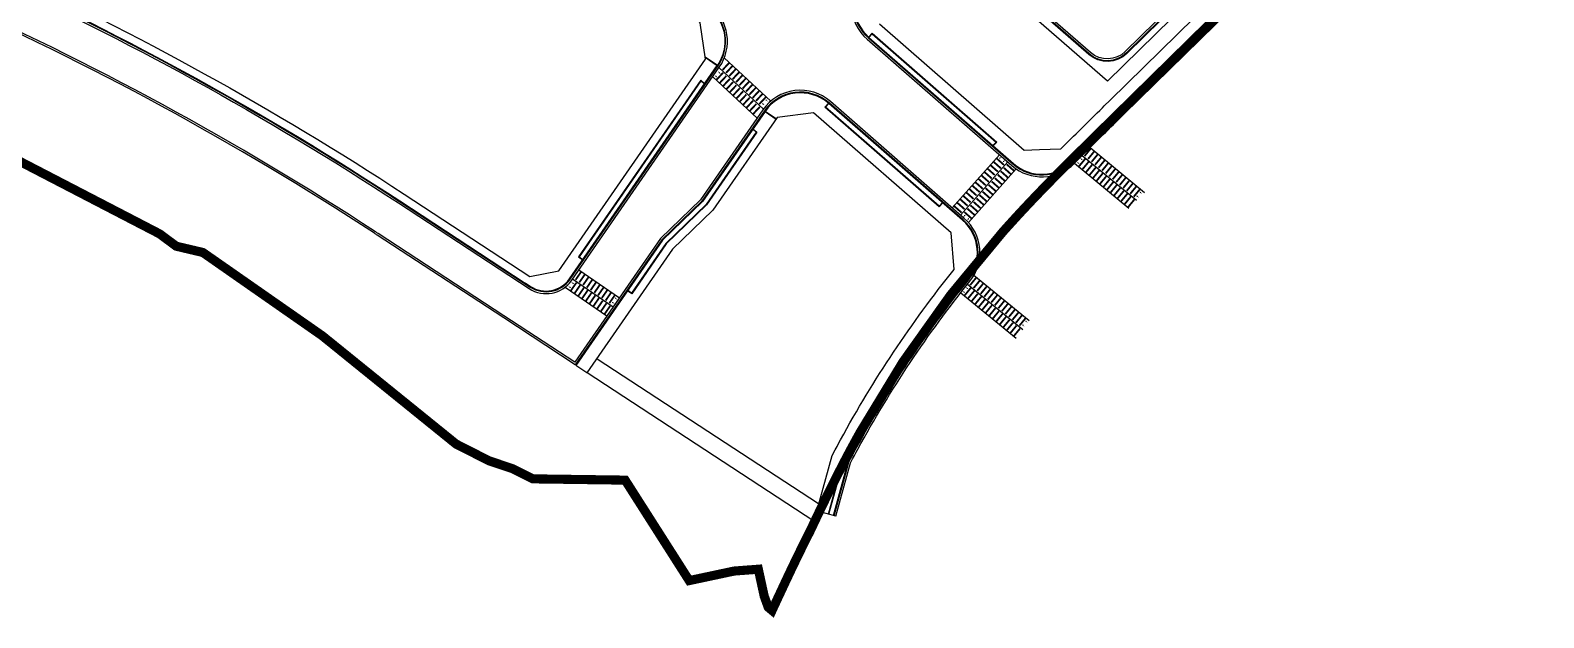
# Model space of a CAD drawing. Header units: millimetres. Extents: x 235041 to 237168, y 422741 to 424190.
# Drawn here: x 235850.1 to 236264.9, y 423398 to 423559.2 of the extents above; entities that cross this region are included whole.
import ezdxf

# ---------------------------------------------------------------- set-up
doc = ezdxf.new("R2010")
doc.units = ezdxf.units.MM
doc.linetypes.add('DASHED2', pattern=[0.375, 0.25, -0.125])
doc.linetypes.add('PHANTOM2', pattern=[1.25, 0.625, -0.125, 0.125, -0.125, 0.125, -0.125])
for name, color, linetype in [('0_210818_탑립전민지구 구역계(최종)', 1, 'PHANTOM2'), ('@@노면표시_11.횡단보도(W6.0_백색)', 7, 'Continuous'), ('@@보도선', 7, 'Continuous'), ('@@횡단보도라인', 7, 'Continuous')]:
    doc.layers.add(name, color=color, linetype=linetype)
doc.layers.add('_낮춤(200x250)_직선', color=7, linetype='Continuous', lineweight=13)

# ---------------------------------------------------------------- blocks, each defined once
blk = doc.blocks.new('계획선 검토')
at = {"layer": '@@보도선', "color": 8}
for points in [[(236187.54, 423590.04), (236150.21, 423553.34, -0.392072), (236140.7, 423553.06), (236102.09, 423586.76, 0.392073)], [(236078.96, 423575.03, 0.436706), (236079.5, 423556.7), (236119.17, 423522.07, 0.395424), (236136.26, 423522.68), (236137.7, 423524.13), (236138.41, 423524.85), (236139.13, 423525.57), (236139.85, 423526.29), (236140.57, 423527), (236141.28, 423527.71), (236142, 423528.42), (236142.72, 423529.13), (236143.44, 423529.84), (236144.16, 423530.55), (236144.88, 423531.26), (236145.59, 423531.97), (236146.31, 423532.67), (236147.03, 423533.38), (236147.74, 423534.08), (236148.26, 423534.59), (236149.88, 423536.18), (236195.86, 423581.38)], [(236187.89, 423589.68), (236150.56, 423552.98, -0.392072), (236140.37, 423552.68), (236101.76, 423586.39, 0.392073)], [(236079.31, 423574.68, 0.436706), (236079.83, 423557.08), (236119.5, 423522.45, 0.395424), (236135.9, 423523.03), (236137.34, 423524.48), (236138.06, 423525.2), (236138.78, 423525.92), (236139.5, 423526.64), (236140.22, 423527.36), (236140.93, 423528.06), (236141.65, 423528.78), (236142.37, 423529.49), (236143.09, 423530.2), (236143.81, 423530.91), (236144.53, 423531.62), (236145.24, 423532.32), (236145.96, 423533.03), (236146.67, 423533.73), (236147.39, 423534.43), (236147.91, 423534.95), (236149.53, 423536.54), (236195.51, 423581.74)], [(236079.45, 423574.54, 0.436706), (236079.96, 423557.23), (236119.63, 423522.6, 0.395424), (236135.76, 423523.17), (236137.2, 423524.62), (236137.92, 423525.34), (236138.64, 423526.06), (236139.36, 423526.78), (236140.08, 423527.5), (236140.79, 423528.21), (236141.51, 423528.92), (236142.23, 423529.63), (236142.95, 423530.34), (236143.67, 423531.05), (236144.38, 423531.76), (236145.1, 423532.47), (236145.82, 423533.17), (236146.53, 423533.87), (236147.25, 423534.58), (236147.77, 423535.09), (236149.39, 423536.68), (236195.37, 423581.89)], [(236207.37, 423668.01, -0.004015), (236199.24, 423657.23, 0.392742), (236199.99, 423649.35), (236219.71, 423631.78, -0.433074), (236219.99, 423620.58, -0.004346), (236188.01, 423589.55), (236150.69, 423552.85, -0.392072), (236140.25, 423552.54), (236102.81, 423585.24)], [(235833.21, 423630.46, -0.43477), (235845.96, 423642.09), (235851.66, 423641.63, -0.115797), (236000.7, 423593.67), (236011.81, 423583.09, -0.022098), (236036.05, 423565.41, -0.39416), (236038.39, 423549.48)], [(235979.88, 423480.86), (235945.48, 423503.4, 0.000274), (235944.71, 423503.9, 0.040328), (235825.34, 423568.86), (235823.33, 423569.74), (235708.41, 423620.53), (235702.21, 423618.51), (235686.26, 423590.8)], [(235979.61, 423480.44), (235945.21, 423502.98, 0.000274), (235944.44, 423503.49, 0.040328), (235825.14, 423568.4), (235823.13, 423569.29), (235708.38, 423620), (235702.55, 423618.09), (235686.75, 423590.64)], [(235832.68, 423584.93), (235832.65, 423582.5, 0.296926), (235837.23, 423575.29, -0.038183), (235951.38, 423512.39), (235985.77, 423489.85)], [(235985.78, 423489.87), (235987.23, 423488.93, 0.406783), (235997.91, 423491.01), (236038.39, 423549.48)], [(236070.9, 423425.87), (236074.93, 423440.54), (236075.49, 423441.6), (236075.98, 423442.5), (236076.46, 423443.41), (236076.95, 423444.31, -0.044804), (236107.63, 423490.34, 0.402463), (236106.11, 423507.59), (236069.4, 423539.64, 0.447492), (236050.9, 423537.34), (236033.81, 423512.65), (236022.81, 423502.02), (235999.35, 423468.13)], [(236070.42, 423426.01), (236074.46, 423440.72), (236075.05, 423441.83), (236075.54, 423442.74), (236076.02, 423443.65), (236076.51, 423444.55, -0.044804), (236107.24, 423490.65, 0.402463), (236105.78, 423507.21), (236069.07, 423539.26, 0.447492), (236051.31, 423537.05), (236034.19, 423512.32), (236023.19, 423501.7), (235999.48, 423467.45)], [(236070.22, 423426.06), (236074.28, 423440.8), (236074.87, 423441.93), (236075.36, 423442.84), (236075.85, 423443.74), (236076.34, 423444.64, -0.044804), (236107.08, 423490.78, 0.402463), (236105.65, 423507.06), (236068.94, 423539.11, 0.447492), (236051.48, 423536.94)], [(236065.71, 423427.3), (236069.9, 423442.53), (236070.74, 423444.12), (236071.23, 423445.05), (236071.73, 423445.97), (236072.22, 423446.88, -0.044649), (236103.31, 423493.56), (236102.48, 423503.62), (236064.81, 423536.5), (236054.78, 423535.25), (236037.17, 423509.8), (236026.16, 423499.17), (236002.68, 423465.25), (235999.6, 423467.27)], [(236068.86, 423426.44), (236072.95, 423441.33), (236073.62, 423442.59), (236074.11, 423443.51), (236074.6, 423444.42), (236075.09, 423445.32, -0.039278), (236101.73, 423486.26), (236102.83, 423485.36)], [(236068.97, 423426.4), (236073.06, 423441.28), (236073.73, 423442.54), (236074.21, 423443.45), (236074.7, 423444.36), (236075.19, 423445.27, -0.039178), (236101.75, 423486.09), (236102.75, 423485.27)]]:
    blk.add_lwpolyline(points, format="xyb", dxfattribs=at)
for points in [[(236189.2, 423588.33), (236145.33, 423545.2), (236101.29, 423583.64)], [(236082.85, 423560.92), (236122.52, 423526.29), (236126.72, 423526.44), (236132.61, 423526.64), (236133.88, 423527.92), (236134.61, 423528.65), (236135.33, 423529.37), (236136.05, 423530.1), (236136.78, 423530.82), (236137.49, 423531.53), (236138.21, 423532.24), (236138.94, 423532.96), (236139.66, 423533.67), (236140.38, 423534.38), (236141.1, 423535.09), (236141.82, 423535.8), (236142.54, 423536.51), (236143.25, 423537.21), (236143.97, 423537.91), (236144.49, 423538.43), (236146.11, 423540.02), (236192.13, 423585.26)], [(236142.08, 423529.49), (236140.98, 423530.39), (236141.23, 423530.64), (236141.95, 423531.35), (236142.67, 423532.06), (236143.39, 423532.77), (236144.11, 423533.48), (236144.82, 423534.18), (236145.54, 423534.89), (236146.25, 423535.59), (236146.78, 423536.11), (236148.39, 423537.69), (236194.39, 423582.91), (236201.69, 423589.74), (236239.34, 423626.76), (236240.34, 423625.74)], [(236142.17, 423529.57), (236141.16, 423530.4), (236141.31, 423530.56), (236142.03, 423531.27), (236142.75, 423531.98), (236143.47, 423532.68), (236144.19, 423533.39), (236144.91, 423534.1), (236145.62, 423534.8), (236146.34, 423535.5), (236146.86, 423536.02), (236148.48, 423537.61), (236194.47, 423582.82), (236201.78, 423589.66), (236239.34, 423626.59), (236240.25, 423625.66)], [(236079.87, 423557.31), (236080.81, 423558.38), (236115, 423528.53), (236114.06, 423527.46)], [(236079.96, 423557.23), (236080.82, 423558.21), (236114.83, 423528.52), (236113.97, 423527.54)], [(236035.05, 423551.93), (236038.45, 423549.58)], [(236035.08, 423551.77), (236038.39, 423549.48)], [(236034.96, 423544.53), (236033.91, 423545.51), (236000.35, 423497.03), (236001.52, 423496.22)], [(236034.89, 423544.43), (236033.93, 423545.33), (236000.52, 423497.06), (236001.59, 423496.32)], [(236051.48, 423536.94), (236034.35, 423512.19), (236023.34, 423501.57), (235999.6, 423467.27)], [(236051.48, 423536.94), (236054.5, 423534.84)], [(236051.54, 423537.04), (236054.57, 423534.94)], [(236100.18, 423511.83), (236099.24, 423510.77), (236067.91, 423538.12), (236068.85, 423539.19)], [(236100.09, 423511.91), (236099.23, 423510.94), (236068.08, 423538.13), (236068.94, 423539.11)], [(236048.19, 423532.19), (236049.24, 423531.21), (236035.44, 423511.27), (236024.43, 423500.64), (236014.94, 423486.93), (236013.77, 423487.74)], [(236048.12, 423532.09), (236049.08, 423531.2), (236035.34, 423511.35), (236024.34, 423500.72), (236014.91, 423487.1), (236013.84, 423487.84)], [(235985.78, 423489.87), (235985.67, 423489.7)], [(235979.62, 423480.46), (235979.51, 423480.29)], [(235999.48, 423467.45), (235979.62, 423480.46)], [(235999.35, 423468.13), (235979.88, 423480.86)], [(236005.49, 423469.1), (236066.15, 423429.36)], [(236064.83, 423424.54), (236002.78, 423465.19)], [(236070.9, 423425.87), (236065.6, 423427.33)]]:
    blk.add_lwpolyline(points, dxfattribs=at)
for points in [[(235986.84, 423488.34, 0.406783), (235998.49, 423490.61), (236038.96, 423549.08, 0.39416), (236036.49, 423565.96, 0.022053), (236012.25, 423583.64), (236001.13, 423594.23, 0.115854), (235851.72, 423642.33), (235846.02, 423642.79, 0.43477), (235832.51, 423630.47), (235831.97, 423582.51, 0.296926), (235836.95, 423574.68, -0.038183), (235951, 423511.82)], [(235987.12, 423488.76, 0.406783), (235998.08, 423490.9), (236038.55, 423549.36, 0.39416), (236036.18, 423565.57, 0.022085), (236011.94, 423583.25), (236000.82, 423593.83, 0.115814), (235851.68, 423641.83), (235845.97, 423642.29, 0.43477), (235833.01, 423630.46), (235832.47, 423582.5, 0.296926), (235837.16, 423575.13, -0.038183), (235951.28, 423512.24)], [(236008.89, 423579.42), (235997.85, 423589.92, 0.115413), (235851.29, 423636.96), (235844.36, 423637.52), (235836.89, 423630.72), (235836.36, 423582.95), (235840.69, 423576.13, -0.037366), (235952.58, 423514.23), (235987.02, 423491.67), (235994.97, 423493.22), (236035.15, 423551.26), (236033.74, 423561.26, 0.022993)]]:
    blk.add_lwpolyline(points, format="xyb", close=True, dxfattribs=at)

msp = doc.modelspace()

# ---------------------------------------------------------------- hatches: boundary and pattern name
at = {"layer": '@@노면표시_11.횡단보도(W6.0_백색)', "ltscale": 0.1}
for points in [[(236040.06, 423548.16), (236041.93, 423550.17), (236041.57, 423550.51), (236039.69, 423548.5)], [(236040.97, 423547.31), (236042.85, 423549.32), (236042.48, 423549.66), (236040.6, 423547.65)], [(236041.88, 423546.46), (236043.76, 423548.47), (236043.39, 423548.81), (236041.52, 423546.8)], [(236038.33, 423546.27), (236038.19, 423546.71), (236038.09, 423546.6), (236037.79, 423546.87), (236037.69, 423546.76), (236037.98, 423546.49), (236037.88, 423546.38)], [(236040.17, 423547.37), (236038.3, 423545.36), (236037.93, 423545.7), (236039.81, 423547.71)], [(236039.26, 423547.28), (236039.13, 423547.71), (236039.02, 423547.6), (236038.73, 423547.88), (236038.63, 423547.77), (236038.92, 423547.49), (236038.82, 423547.39)], [(236041.09, 423546.52), (236039.21, 423544.51), (236038.84, 423544.85), (236040.72, 423546.86)], [(236042, 423545.66), (236040.12, 423543.65), (236039.76, 423544), (236041.63, 423546.01)], [(236042.91, 423544.81), (236041.04, 423542.8), (236040.67, 423543.14), (236042.55, 423545.15)], [(236043.83, 423543.96), (236041.95, 423541.95), (236041.59, 423542.29), (236043.46, 423544.3)], [(236042.8, 423545.6), (236044.67, 423547.61), (236044.31, 423547.96), (236042.43, 423545.95)], [(236043.71, 423544.75), (236045.59, 423546.76), (236045.22, 423547.1), (236043.35, 423545.09)], [(236044.63, 423543.9), (236046.5, 423545.91), (236046.14, 423546.25), (236044.26, 423544.24)], [(236045.54, 423543.05), (236047.42, 423545.06), (236047.05, 423545.4), (236045.17, 423543.39)], [(236046.45, 423542.19), (236048.33, 423544.2), (236047.96, 423544.55), (236046.09, 423542.53)], [(236044.74, 423543.11), (236042.87, 423541.1), (236042.5, 423541.44), (236044.38, 423543.45)], [(236045.66, 423542.25), (236043.78, 423540.24), (236043.41, 423540.58), (236045.29, 423542.6)], [(236046.57, 423541.4), (236044.69, 423539.39), (236044.33, 423539.73), (236046.2, 423541.74)], [(236047.48, 423540.55), (236045.61, 423538.54), (236045.24, 423538.88), (236047.12, 423540.89)], [(236047.37, 423541.34), (236049.24, 423543.35), (236048.88, 423543.69), (236047, 423541.68)], [(236048.28, 423540.49), (236050.16, 423542.5), (236049.79, 423542.84), (236047.92, 423540.83)], [(236049.2, 423539.64), (236051.07, 423541.65), (236050.71, 423541.99), (236048.83, 423539.98)], [(236050.11, 423538.78), (236051.99, 423540.79), (236051.62, 423541.13), (236049.74, 423539.12)], [(236051.59, 423540.22), (236051.73, 423539.78), (236051.83, 423539.89), (236052.12, 423539.62), (236052.23, 423539.73), (236051.93, 423540), (236052.04, 423540.11)], [(236048.4, 423539.7), (236046.52, 423537.69), (236046.16, 423538.03), (236048.03, 423540.04)], [(236049.31, 423538.84), (236047.44, 423536.83), (236047.07, 423537.17), (236048.95, 423539.18)], [(236050.23, 423537.99), (236048.35, 423535.98), (236047.98, 423536.32), (236049.86, 423538.33)], [(236050.65, 423539.22), (236050.79, 423538.78), (236050.89, 423538.89), (236051.19, 423538.62), (236051.29, 423538.73), (236051, 423539), (236051.1, 423539.11)], [(236116.8, 423522.07), (236114.74, 423523.9), (236115.07, 423524.27), (236117.13, 423522.45)], [(236115.65, 423523.89), (236116.09, 423524.04), (236115.98, 423524.14), (236116.24, 423524.44), (236116.13, 423524.54), (236115.86, 423524.24), (236115.75, 423524.34)], [(236116.68, 423522.98), (236117.12, 423523.13), (236117, 423523.23), (236117.27, 423523.52), (236117.16, 423523.62), (236116.89, 423523.33), (236116.78, 423523.42)], [(236139.42, 423523.73), (236137.67, 423521.61), (236137.28, 423521.93), (236139.03, 423524.05)], [(236138.52, 423523.59), (236138.35, 423524.02), (236138.26, 423523.9), (236137.95, 423524.15), (236137.85, 423524.04), (236138.16, 423523.78), (236138.07, 423523.67)], [(236139.26, 423524.52), (236141.01, 423526.64), (236140.62, 423526.96), (236138.87, 423524.84)], [(236140.22, 423523.72), (236141.97, 423525.84), (236141.59, 423526.16), (236139.83, 423524.04)], [(236141.18, 423522.93), (236142.94, 423525.05), (236142.55, 423525.37), (236140.8, 423523.24)], [(236142.15, 423522.13), (236143.9, 423524.25), (236143.51, 423524.57), (236141.76, 423522.45)], [(236143.11, 423521.33), (236144.86, 423523.45), (236144.48, 423523.77), (236142.73, 423521.65)], [(236112.65, 423517.4), (236110.59, 423519.22), (236110.93, 423519.6), (236112.98, 423517.77)], [(236113.48, 423518.33), (236111.42, 423520.16), (236111.75, 423520.53), (236113.81, 423518.71)], [(236114.31, 423519.27), (236112.25, 423521.09), (236112.58, 423521.47), (236114.64, 423519.64)], [(236115.14, 423520.2), (236113.08, 423522.03), (236113.41, 423522.4), (236115.47, 423520.58)], [(236115.97, 423521.14), (236113.91, 423522.96), (236114.24, 423523.34), (236116.3, 423521.51)], [(236115.1, 423519.4), (236117.15, 423517.58), (236117.49, 423517.95), (236115.43, 423519.78)], [(236115.93, 423520.34), (236117.98, 423518.51), (236118.32, 423518.89), (236116.26, 423520.71)], [(236116.76, 423521.27), (236118.81, 423519.45), (236119.15, 423519.82), (236117.09, 423521.65)], [(236117.59, 423522.21), (236119.64, 423520.38), (236119.98, 423520.76), (236117.92, 423522.58)], [(236137.64, 423522.53), (236137.48, 423522.95), (236137.38, 423522.84), (236137.07, 423523.09), (236136.98, 423522.98), (236137.29, 423522.72), (236137.19, 423522.61)], [(236140.38, 423522.94), (236138.63, 423520.82), (236138.25, 423521.14), (236140, 423523.26)], [(236141.35, 423522.14), (236139.6, 423520.02), (236139.21, 423520.34), (236140.96, 423522.46)], [(236142.31, 423521.35), (236140.56, 423519.23), (236140.17, 423519.54), (236141.93, 423521.67)], [(236143.28, 423520.55), (236141.52, 423518.43), (236141.14, 423518.75), (236142.89, 423520.87)], [(236144.24, 423519.75), (236142.49, 423517.63), (236142.1, 423517.95), (236143.85, 423520.07)], [(236144.08, 423520.54), (236145.83, 423522.66), (236145.44, 423522.98), (236143.69, 423520.86)], [(236145.04, 423519.74), (236146.79, 423521.86), (236146.4, 423522.18), (236144.65, 423520.06)], [(236146, 423518.95), (236147.75, 423521.07), (236147.37, 423521.39), (236145.62, 423519.26)], [(236146.97, 423518.15), (236148.72, 423520.27), (236148.33, 423520.59), (236146.58, 423518.47)], [(236147.93, 423517.35), (236149.68, 423519.47), (236149.3, 423519.79), (236147.55, 423517.67)], [(236109.33, 423513.66), (236107.27, 423515.48), (236107.61, 423515.86), (236109.66, 423514.03)], [(236110.16, 423514.59), (236108.1, 423516.42), (236108.44, 423516.79), (236110.49, 423514.97)], [(236110.99, 423515.53), (236108.93, 423517.35), (236109.27, 423517.73), (236111.32, 423515.9)], [(236111.82, 423516.46), (236109.76, 423518.29), (236110.1, 423518.66), (236112.15, 423516.84)], [(236111.78, 423515.66), (236113.84, 423513.84), (236114.17, 423514.21), (236112.11, 423516.04)], [(236112.61, 423516.6), (236114.67, 423514.77), (236115, 423515.15), (236112.94, 423516.97)], [(236113.44, 423517.53), (236115.5, 423515.71), (236115.83, 423516.08), (236113.77, 423517.91)], [(236114.27, 423518.47), (236116.33, 423516.64), (236116.66, 423517.02), (236114.6, 423518.84)], [(236145.2, 423518.96), (236143.45, 423516.84), (236143.07, 423517.16), (236144.82, 423519.28)], [(236146.17, 423518.16), (236144.42, 423516.04), (236144.03, 423516.36), (236145.78, 423518.48)], [(236147.13, 423517.37), (236145.38, 423515.25), (236144.99, 423515.56), (236146.74, 423517.69)], [(236148.09, 423516.57), (236146.34, 423514.45), (236145.96, 423514.77), (236147.71, 423516.89)], [(236149.06, 423515.77), (236147.31, 423513.65), (236146.92, 423513.97), (236148.67, 423516.09)], [(236150.02, 423514.98), (236148.27, 423512.86), (236147.88, 423513.18), (236149.64, 423515.3)], [(236148.89, 423516.56), (236150.65, 423518.68), (236150.26, 423519), (236148.51, 423516.88)], [(236149.86, 423515.76), (236151.61, 423517.88), (236151.22, 423518.2), (236149.47, 423516.08)], [(236150.82, 423514.97), (236152.57, 423517.09), (236152.19, 423517.41), (236150.44, 423515.28)], [(236151.79, 423514.17), (236153.54, 423516.29), (236153.15, 423516.61), (236151.4, 423514.49)], [(236152.75, 423513.37), (236154.5, 423515.49), (236154.12, 423515.81), (236152.36, 423513.69)], [(236105.18, 423508.98), (236103.12, 423510.81), (236103.46, 423511.18), (236105.51, 423509.36)], [(236106.01, 423509.92), (236103.95, 423511.74), (236104.29, 423512.12), (236106.34, 423510.29)], [(236106.84, 423510.85), (236104.78, 423512.68), (236105.12, 423513.05), (236107.17, 423511.23)], [(236107.67, 423511.79), (236105.61, 423513.61), (236105.95, 423513.99), (236108, 423512.16)], [(236108.5, 423512.72), (236106.44, 423514.55), (236106.78, 423514.92), (236108.83, 423513.1)], [(236107.63, 423510.99), (236109.69, 423509.16), (236110.02, 423509.54), (236107.96, 423511.36)], [(236108.46, 423511.92), (236110.52, 423510.1), (236110.85, 423510.47), (236108.79, 423512.3)], [(236109.29, 423512.86), (236111.35, 423511.03), (236111.68, 423511.41), (236109.62, 423513.23)], [(236110.12, 423513.79), (236112.18, 423511.97), (236112.51, 423512.34), (236110.45, 423514.17)], [(236110.95, 423514.73), (236113.01, 423512.9), (236113.34, 423513.28), (236111.28, 423515.1)], [(236150.99, 423514.18), (236149.23, 423512.06), (236148.85, 423512.38), (236150.6, 423514.5)], [(236151.95, 423513.39), (236150.2, 423511.27), (236149.81, 423511.58), (236151.56, 423513.71)], [(236152.91, 423512.59), (236151.16, 423510.47), (236150.78, 423510.79), (236152.53, 423512.91)], [(236153.26, 423513.84), (236153.43, 423513.41), (236153.53, 423513.53), (236153.83, 423513.27), (236153.93, 423513.39), (236153.62, 423513.64), (236153.72, 423513.76)], [(236154.14, 423514.9), (236154.31, 423514.47), (236154.4, 423514.59), (236154.71, 423514.33), (236154.8, 423514.45), (236154.5, 423514.7), (236154.59, 423514.82)], [(236106.42, 423508.59), (236105.98, 423508.44), (236106.1, 423508.34), (236105.83, 423508.04), (236105.94, 423507.94), (236106.21, 423508.24), (236106.32, 423508.14)], [(236105.97, 423509.12), (236108.03, 423507.29), (236108.36, 423507.67), (236106.3, 423509.49)], [(236106.8, 423510.05), (236108.86, 423508.23), (236109.19, 423508.6), (236107.13, 423510.43)], [(236107.45, 423507.68), (236107.01, 423507.53), (236107.12, 423507.43), (236106.86, 423507.13), (236106.97, 423507.03), (236107.24, 423507.33), (236107.35, 423507.23)], [(235999.77, 423490.59), (236001.33, 423492.85), (236000.92, 423493.13), (235999.36, 423490.87)], [(236000.79, 423489.88), (236002.36, 423492.14), (236001.95, 423492.42), (236000.38, 423490.16)], [(236001.82, 423489.17), (236003.39, 423491.43), (236002.98, 423491.71), (236001.41, 423489.45)], [(236002.85, 423488.45), (236004.42, 423490.72), (236004, 423491), (236002.44, 423488.74)], [(236003.88, 423487.74), (236005.44, 423490), (236005.03, 423490.29), (236003.47, 423488.03)], [(236107.9, 423489.12), (236109.65, 423491.25), (236109.27, 423491.56), (236107.52, 423489.44)], [(236108.87, 423488.33), (236110.62, 423490.45), (236110.23, 423490.77), (236108.48, 423488.65)], [(235998.33, 423488.47), (235998.13, 423488.88), (235998.04, 423488.76), (235997.71, 423488.98), (235997.63, 423488.86), (235997.96, 423488.63), (235997.87, 423488.51)], [(236000, 423489.82), (235998.43, 423487.56), (235998.02, 423487.85), (235999.59, 423490.11)], [(235999.11, 423489.6), (235998.91, 423490.01), (235998.83, 423489.89), (235998.5, 423490.12), (235998.41, 423489.99), (235998.74, 423489.76), (235998.65, 423489.64)], [(236001.02, 423489.11), (235999.46, 423486.85), (235999.05, 423487.13), (236000.61, 423489.4)], [(236002.05, 423488.4), (236000.49, 423486.14), (236000.08, 423486.42), (236001.64, 423488.68)], [(236003.08, 423487.69), (236001.51, 423485.43), (236001.1, 423485.71), (236002.67, 423487.97)], [(236004.11, 423486.98), (236002.54, 423484.72), (236002.13, 423485), (236003.7, 423487.26)], [(236005.14, 423486.27), (236003.57, 423484), (236003.16, 423484.29), (236004.72, 423486.55)], [(236004.91, 423487.03), (236006.47, 423489.29), (236006.06, 423489.58), (236004.49, 423487.32)], [(236005.93, 423486.32), (236007.5, 423488.58), (236007.09, 423488.87), (236005.52, 423486.61)], [(236006.96, 423485.61), (236008.53, 423487.87), (236008.12, 423488.15), (236006.55, 423485.89)], [(236007.99, 423484.9), (236009.55, 423487.16), (236009.14, 423487.44), (236007.58, 423485.18)], [(236009.02, 423484.19), (236010.58, 423486.45), (236010.17, 423486.73), (236008.61, 423484.47)], [(236106.3, 423487.13), (236106.13, 423487.56), (236106.03, 423487.44), (236105.73, 423487.69), (236105.63, 423487.58), (236105.94, 423487.32), (236105.84, 423487.21)], [(236108.07, 423488.34), (236106.32, 423486.22), (236105.94, 423486.53), (236107.68, 423488.66)], [(236107.17, 423488.19), (236107, 423488.62), (236106.91, 423488.5), (236106.6, 423488.76), (236106.5, 423488.64), (236106.81, 423488.39), (236106.72, 423488.27)], [(236109.03, 423487.55), (236107.29, 423485.42), (236106.9, 423485.74), (236108.65, 423487.86)], [(236110, 423486.75), (236108.25, 423484.63), (236107.87, 423484.95), (236109.61, 423487.07)], [(236110.97, 423485.96), (236109.22, 423483.83), (236108.83, 423484.15), (236110.58, 423486.28)], [(236109.84, 423487.53), (236111.58, 423489.66), (236111.2, 423489.98), (236109.45, 423487.85)], [(236110.8, 423486.74), (236112.55, 423488.86), (236112.16, 423489.18), (236110.41, 423487.06)], [(236111.77, 423485.95), (236113.51, 423488.07), (236113.13, 423488.39), (236111.38, 423486.26)], [(236112.73, 423485.15), (236114.48, 423487.28), (236114.09, 423487.59), (236112.34, 423485.47)], [(236113.7, 423484.36), (236115.44, 423486.48), (236115.06, 423486.8), (236113.31, 423484.68)], [(236006.16, 423485.55), (236004.6, 423483.29), (236004.19, 423483.58), (236005.75, 423485.84)], [(236007.19, 423484.84), (236005.63, 423482.58), (236005.21, 423482.87), (236006.78, 423485.13)], [(236008.22, 423484.13), (236006.65, 423481.87), (236006.24, 423482.15), (236007.81, 423484.42)], [(236009.25, 423483.42), (236007.68, 423481.16), (236007.27, 423481.44), (236008.84, 423483.7)], [(236009.49, 423484.69), (236009.69, 423484.28), (236009.78, 423484.41), (236010.11, 423484.18), (236010.19, 423484.3), (236009.86, 423484.53), (236009.95, 423484.65)], [(236010.27, 423485.83), (236010.47, 423485.41), (236010.56, 423485.54), (236010.89, 423485.31), (236010.97, 423485.43), (236010.64, 423485.66), (236010.73, 423485.78)], [(236111.93, 423485.16), (236110.18, 423483.04), (236109.8, 423483.36), (236111.54, 423485.48)], [(236112.9, 423484.37), (236111.15, 423482.25), (236110.76, 423482.56), (236112.51, 423484.69)], [(236113.86, 423483.58), (236112.11, 423481.45), (236111.73, 423481.77), (236113.48, 423483.89)], [(236114.83, 423482.78), (236113.08, 423480.66), (236112.69, 423480.97), (236114.44, 423483.1)], [(236115.79, 423481.99), (236114.04, 423479.86), (236113.66, 423480.18), (236115.41, 423482.3)], [(236114.66, 423483.56), (236116.41, 423485.69), (236116.02, 423486.01), (236114.28, 423483.88)], [(236115.63, 423482.77), (236117.37, 423484.89), (236116.99, 423485.21), (236115.24, 423483.09)], [(236116.59, 423481.98), (236118.34, 423484.1), (236117.95, 423484.42), (236116.21, 423482.29)], [(236117.56, 423481.18), (236119.3, 423483.31), (236118.92, 423483.62), (236117.17, 423481.5)], [(236118.52, 423480.39), (236120.27, 423482.51), (236119.88, 423482.83), (236118.14, 423480.71)], [(236119.49, 423479.59), (236121.24, 423481.72), (236120.85, 423482.03), (236119.1, 423479.91)], [(236116.76, 423481.19), (236115.01, 423479.07), (236114.62, 423479.39), (236116.37, 423481.51)], [(236117.72, 423480.4), (236115.98, 423478.27), (236115.59, 423478.59), (236117.34, 423480.72)], [(236118.69, 423479.6), (236116.94, 423477.48), (236116.55, 423477.8), (236118.3, 423479.92)], [(236119.65, 423478.81), (236117.91, 423476.69), (236117.52, 423477), (236119.27, 423479.13)], [(236120.62, 423478.02), (236118.87, 423475.89), (236118.49, 423476.21), (236120.23, 423478.33)], [(236120.45, 423478.8), (236122.2, 423480.92), (236121.81, 423481.24), (236120.07, 423479.12)], [(236121.42, 423478.01), (236123.17, 423480.13), (236122.78, 423480.45), (236121.03, 423478.32)], [(236121.93, 423478.47), (236122.1, 423478.04), (236122.19, 423478.16), (236122.5, 423477.91), (236122.6, 423478.02), (236122.29, 423478.28), (236122.38, 423478.39)], [(236122.81, 423479.53), (236122.97, 423479.11), (236123.07, 423479.22), (236123.38, 423478.97), (236123.47, 423479.08), (236123.16, 423479.34), (236123.26, 423479.45)], [(236121.58, 423477.22), (236119.84, 423475.1), (236119.45, 423475.42), (236121.2, 423477.54)]]:
    msp.add_hatch(color=256, dxfattribs=at).paths.add_polyline_path(points)

# ---------------------------------------------------------------- linework, layer by layer
at = {"layer": '0_210818_탑립전민지구 구역계(최종)', "linetype": 'PHANTOM2', "ltscale": 25, "const_width": 2.5, "flags": 128}
msp.add_lwpolyline([(235759.71, 423882.53), (235771.72, 423866.83), (235774.45, 423864.96), (235813.94, 423839.55), (235832.69, 423857.36), (235832.69, 423897.36), (235858.54, 423897.36), (235865.64, 423918.88), (235895.77, 423942.19), (235935, 423923.33), (235957.63, 423912.45), (235971.56, 423876.91), (235872.69, 423837.36), (235862.69, 423837.36), (235852.69, 423827.36), (235852.69, 423817.29), (235869.87, 423803.44), (235867.16, 423800.11), (235884.44, 423793.68), (235905.33, 423765.76), (235908.54, 423751.16), (235932.69, 423737.36), (235942.69, 423737.36), (235972.69, 423757.36), (235985.12, 423790.5), (235989.54, 423823.15), (235992.38, 423823.84), (235995.04, 423816.97), (236002.69, 423837.36), (236012.69, 423837.36), (236032.69, 423847.36), (236042.69, 423857.36), (236042.69, 423858.78), (236057.75, 423887.25), (236071.53, 423913.31), (236102.63, 423895.51), (236112.69, 423897.36), (236142.69, 423897.36), (236142.69, 423887.36), (236152.69, 423877.36), (236172.69, 423867.36), (236182.69, 423867.36), (236186.35, 423868.9), (236188.51, 423875.94), (236189.18, 423891.12), (236192.72, 423902.84), (236191.67, 423906.72), (236194.6, 423907.36), (236193.4, 423910.52), (236188.2, 423913.97), (236180.27, 423921.42), (236167.96, 423929.51), (236162.31, 423932.58), (236155.77, 423934.71), (236143.17, 423937.59), (236137.09, 423936.06), (236128.56, 423938.22), (236125.36, 423946.51), (236117.53, 423953.92), (236112.69, 423951.82), (236100.12, 423946.36), (236100.31, 423946.02), (236093.65, 423940.86), (236088.2, 423943.52), (236076.86, 423942.87), (236067.15, 423943.11), (236050.63, 423938.9), (236045.87, 423936.97), (236044.98, 423939.38), (236042.69, 423939.64), (236039.73, 423939.99), (236032.99, 423940.01), (236033.05, 423961.86), (236057.16, 424016.31), (236040.75, 424023.64), (236022.43, 424037.36), (235989.41, 424037.36), (235972.69, 424007.36), (235912.69, 424007.36), (235861.72, 423981.88, -0.395601), (235835.5, 423989.69), (235817.15, 424021.18), (235751.64, 424100.01), (235742.69, 424122.66), (235738.57, 424126.76), (235738.44, 424127.36), (235727.19, 424127.36), (235726.15, 424151.94), (235728.51, 424164.78), (235726.91, 424173.02), (235726, 424177.68), (235725.3, 424181.3), (235728.07, 424185.67), (235734.25, 424185.54), (235733.9, 424187.72), (235736.26, 424186.59), (235738.62, 424185.45), (235742.1, 424183.77), (235746.68, 424181.69), (235751.26, 424179.6), (235761.09, 424174.75), (235770.93, 424169.91), (235780.76, 424165.06), (235790.59, 424160.21), (235800.42, 424155.36), (235810.25, 424150.51), (235829.92, 424140.82), (235838.13, 424136.8), (235846.34, 424132.78), (235854.55, 424128.77), (235862.76, 424124.75), (235864.64, 424123.83), (235866.52, 424122.91), (235875.31, 424118.81), (235926.46, 424093.58), (235938.87, 424087.5), (236085.74, 424015.88), (236089.91, 424013.94), (236094.09, 424012), (236095.25, 424011.48), (236096.4, 424010.97), (236098.9, 424009.86), (236101.89, 424008.54), (236112.41, 424004.06), (236119.79, 424001.01), (236123.76, 423999.39), (236129.96, 423996.9), (236132.32, 423995.96), (236140.87, 423992.54), (236153.04, 423987.67), (236165.2, 423982.8), (236176.36, 423978.42), (236184.74, 423975.2), (236188.01, 423973.97), (236192.61, 423972.27), (236194.78, 423971.49), (236195.9, 423971.09), (236202.57, 423968.7), (236212, 423965.43), (236220.51, 423962.55), (236225.58, 423960.94), (236230.78, 423959.29), (236235.75, 423957.75), (236240.53, 423956.28), (236252.25, 423952.82), (236257, 423951.5), (236261.75, 423950.18), (236265.81, 423949.07), (236271.04, 423947.67), (236274.42, 423946.77), (236284.12, 423944.32), (236293.84, 423941.99), (236303.59, 423939.74), (236315.32, 423937.21), (236325.12, 423935.24), (236334.94, 423933.36), (236344.79, 423931.58), (236353.66, 423930.1), (236363.55, 423928.54), (236373.45, 423927.1), (236383.36, 423925.76), (236393.3, 423924.54), (236403.25, 423923.46), (236422.17, 423921.55), (236451.59, 423919.73), (236454.9, 423919.64), (236464.45, 423917.13, -0.43871), (236472.16, 423909.23), (236472.14, 423908.88), (236472.09, 423907.94), (236472.03, 423907), (236471.97, 423906.07), (236471.91, 423905.14), (236471.84, 423904.22), (236471.77, 423903.3), (236471.69, 423902.38), (236471.61, 423901.46), (236471.52, 423900.55), (236471.43, 423899.65), (236471.34, 423898.74), (236471.24, 423897.84), (236471.13, 423896.95), (236471.02, 423896.06), (236470.9, 423895.17), (236470.78, 423894.28), (236470.78, 423894.3, -0.048876), (236465.07, 423870.75, -0.044322), (236457.57, 423852.96), (236447.21, 423831.89), (236447.2, 423831.89), (236446.63, 423831.17), (236446.05, 423830.46), (236445.46, 423829.76), (236444.87, 423829.05), (236444.27, 423828.35), (236443.66, 423827.64), (236443.05, 423826.94), (236442.43, 423826.24), (236441.81, 423825.55), (236441.19, 423824.85), (236440.55, 423824.15), (236439.92, 423823.46), (236439.27, 423822.76), (236438.63, 423822.07), (236437.98, 423821.38), (236437.32, 423820.69), (236436.66, 423820), (236436, 423819.31), (236435.33, 423818.62), (236434.66, 423817.93), (236433.98, 423817.24), (236433.3, 423816.55), (236432.62, 423815.86), (236431.93, 423815.17), (236431.24, 423814.48), (236430.55, 423813.79), (236429.85, 423813.1), (236429.16, 423812.4), (236428.45, 423811.71), (236427.75, 423811.01), (236427.04, 423810.32), (236426.33, 423809.62), (236425.63, 423808.92), (236424.92, 423808.23), (236328.35, 423713.29), (236321.05, 423706.46), (236219.56, 423606.68), (236195.49, 423582.67), (236155.37, 423543.23), (236145.26, 423533.29), (236144.67, 423532.71), (236143.95, 423532), (236143.24, 423531.3), (236142.52, 423530.6), (236141.81, 423529.89), (236141.09, 423529.19), (236140, 423528.11), (236138.57, 423526.69), (236137.14, 423525.28), (236135.71, 423523.85), (236134.27, 423522.42), (236132.84, 423520.98), (236131.41, 423519.54), (236129.99, 423518.08), (236128.56, 423516.62), (236127.14, 423515.16), (236125.72, 423513.68), (236124.31, 423512.2), (236122.9, 423510.7), (236121.5, 423509.2), (236120.1, 423507.68), (236118.71, 423506.15), (236117.37, 423504.67), (236116.64, 423503.85, 0.054252), (236077.63, 423449.01), (236077.63, 423449.01, 0.002881), (236075.9, 423445.87), (236075.57, 423445.27), (236074.67, 423443.6), (236073.7, 423441.77), (236072.75, 423439.94), (236071.81, 423438.11), (236070.87, 423436.28), (236069.95, 423434.45), (236069.04, 423432.61), (236068.14, 423430.78), (236067.25, 423428.94), (236066.36, 423427.11), (236065.49, 423425.28), (236064.62, 423423.44), (236063.77, 423421.64), (236063.12, 423420.37), (236062.23, 423418.58), (236061.36, 423416.83), (236060.44, 423414.93), (236059.62, 423413.25), (236058.71, 423411.36), (236057.96, 423409.77), (236057.07, 423407.88), (236056.3, 423406.23), (236055.02, 423403.5), (236053.89, 423401.06), (236053.42, 423400.03), (236052.36, 423400.92), (236051.26, 423403.95), (236049.65, 423411.34), (236043.01, 423410.84), (236030.71, 423408.22), (236013.71, 423434.9), (236013.15, 423435.78), (235987.88, 423436.13), (235982.34, 423438.9), (235975.83, 423441.09), (235966.79, 423445.69), (235930.16, 423475.35), (235897.4, 423498.23), (235890.1, 423499.95), (235885.55, 423503.33), (235877.79, 423507.36), (235846.15, 423523.78), (235838.95, 423526), (235796.64, 423544.12), (235795.18, 423544.75), (235767.52, 423556.59), (235754.91, 423562.2), (235750.55, 423565.08), (235746.2, 423567.95), (235744.47, 423568.62), (235742.3, 423569.05), (235742.07, 423569.43), (235736.7, 423571.67), (235729.87, 423574.51), (235723.52, 423577.15), (235717.1, 423579.82), (235706.34, 423586.37), (235703.56, 423588.1), (235700.78, 423586.41), (235697.3, 423587.2), (235664.53, 423597.89), (235662.85, 423598.22), (235661.59, 423598.1), (235657.39, 423595.39), (235639.37, 423603.86), (235625.65, 423611.05), (235622.02, 423610.89), (235598.5, 423618.66), (235594.17, 423621.28), (235572.35, 423628.45), (235572.85, 423629.19), (235571.69, 423629.31), (235548.73, 423632.21), (235544.93, 423633.78), (235516.79, 423645.37), (235518.41, 423639.57), (235513.09, 423642.94), (235499.44, 423648.14), (235495.53, 423655.06), (235484.92, 423657.74), (235482.96, 423658.17), (235480.77, 423658.64), (235464.69, 423665.76), (235456.18, 423668.07), (235442.72, 423666.8), (235441.2, 423666.65), (235419.42, 423675.76), (235406.22, 423681.14), (235387.41, 423689.12), (235374.4, 423694.63), (235365.19, 423697.49), (235363.53, 423698.21), (235363.96, 423699.53), (235366.62, 423703.99), (235375.39, 423716.29), (235370.94, 423723.95), (235381.82, 423742.65), (235398.11, 423781.51), (235406.02, 423800.36), (235406.02, 423800.36), (235413.33, 423817.81), (235418.69, 423830.57), (235425.19, 423846.08), (235425.19, 423846.08), (235426.44, 423842.93), (235428.54, 423837.56), (235440.77, 423828.01), (235445.12, 423818.31), (235470.48, 423799.36), (235476.72, 423799.95), (235497.5, 423777.14), (235500.56, 423764.79), (235504.24, 423775.26), (235505.1, 423777.69), (235507.93, 423785.73), (235513.1, 423797.23), (235514.35, 423798.59), (235542.69, 423758.02), (235542.69, 423797.36), (235585.28, 423839.69), (235591.73, 423848.4), (235592.69, 423857.36), (235592.69, 423877.36), (235607.79, 423883.04), (235618.9, 423892), (235619.93, 423907.36), (235620.47, 423912.9), (235634.16, 423919), (235651.01, 423926.51), (235651.01, 423926.51), (235666.78, 423939.71), (235679.85, 423946.42), (235690.53, 423956.88), (235697.56, 423947.36), (235697.57, 423947.36), (235712.69, 423926.89), (235741.46, 423900.63), (235746.29, 423913.03), (235772.05, 423921.53), (235782.91, 423921.42), (235767.6, 423888.67)], format="xyb", close=True, dxfattribs=at)
at = {"layer": '@@횡단보도라인', "color": 1}
for points in [[(236038.86, 423548.94), (236051.06, 423537.56)], [(236138.44, 423524.87), (236153.35, 423512.56)], [(236118.02, 423523.07), (236105.08, 423508.49)], [(235998.75, 423490.99), (236009.85, 423483.3)], [(236107, 423489.55), (236122.11, 423477.12)]]:
    msp.add_lwpolyline(points, dxfattribs=at)
at = {"layer": '@@횡단보도라인', "color": 6}
for points in [[(236040.33, 423551.66), (236053.1, 423539.76)], [(236037.14, 423546.44), (236049.33, 423535.07)], [(236115.76, 423525.05), (236102.82, 423510.46)], [(236140.57, 423527), (236155.49, 423514.68)], [(236120.34, 423521.17), (236107.27, 423506.44)], [(236136.31, 423522.74), (236151.22, 423510.42)], [(236000.46, 423493.45), (236011.56, 423485.77)], [(236108.75, 423491.99), (236123.9, 423479.53)], [(235996.72, 423488.74), (236008.14, 423480.84)], [(236105.13, 423487.19), (236120.34, 423474.68)]]:
    msp.add_lwpolyline(points, dxfattribs=at)

# ---------------------------------------------------------------- block references
at = {"layer": '_낮춤(200x250)_직선', "color": 50, "linetype": 'DASHED2', "ltscale": 2}
msp.add_blockref('계획선 검토', (0, 0), dxfattribs=at)

doc.saveas('drawing.dxf')
